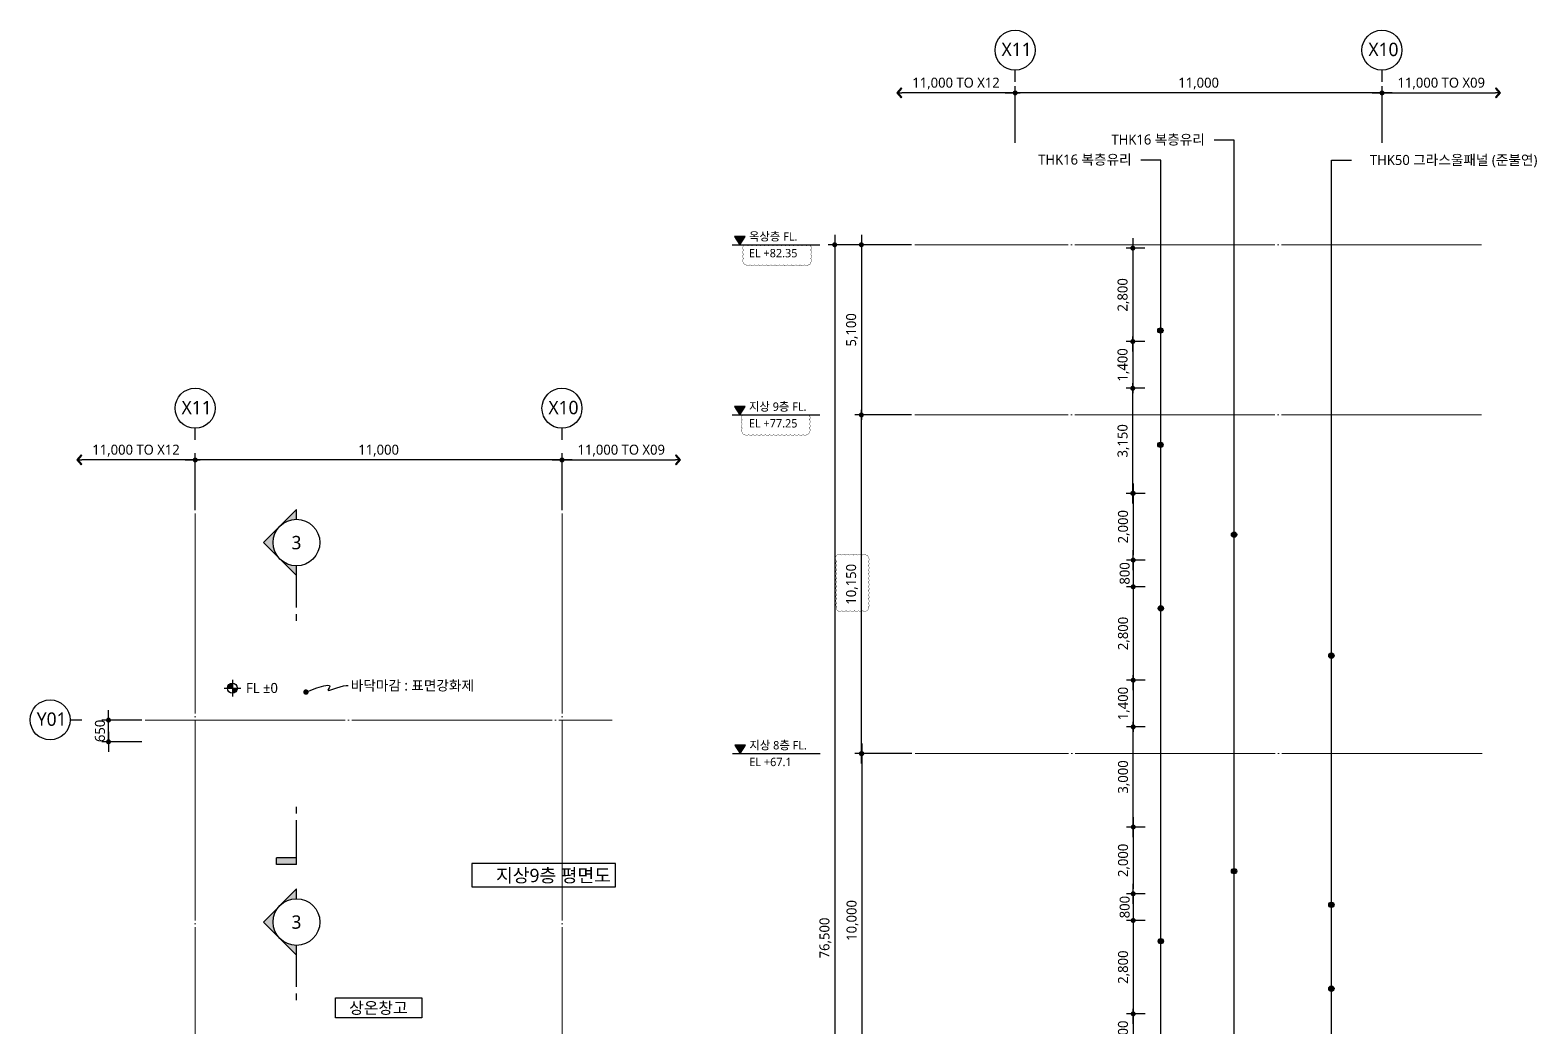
# Model space of a CAD drawing. Header units: millimetres. Extents: x -420989 to -259189, y -1306565 to -1134794.
# Drawn here: x -336989 to -291807, y -1283733 to -1253862 of the extents above; entities that cross this region are included whole.
import ezdxf
from ezdxf.enums import TextEntityAlignment as Align

# ---------------------------------------------------------------- set-up
doc = ezdxf.new("R2010")
doc.units = ezdxf.units.MM
doc.header["$LTSCALE"] = 100
doc.header["$MEASUREMENT"] = 0
doc.linetypes.add('CEN', pattern=[62, 60, -1, 0, -1])
doc.layers.get('0').update_dxf_attribs({"linetype": 'CONTINUOUS'})
for name, color, linetype in [('7-지시선', 7, 'CONTINUOUS'), ('A-DIMS', 7, 'CONTINUOUS'), ('A-MKXS-LEAD', 7, 'CONTINUOUS'), ('SYMB', 7, 'CONTINUOUS'), ('TEXT', 4, 'CONTINUOUS')]:
    doc.layers.add(name, color=color, linetype=linetype)
for name, color, linetype, lineweight in [('A-AXIS-BUBL', 7, 'CONTINUOUS', 25), ('A-AXIS-LINE', 1, 'CEN', 15), ('A-CONC-LIN1', 2, 'CONTINUOUS', 40), ('A-MKXS-MAK1', 3, 'CONTINUOUS', 25), ('A-MKXS-TEXT1', 3, 'CONTINUOUS', 25), ('A-MKXS-TEXT2', 7, 'CONTINUOUS', 25), ('A-MKXX-NAME', 3, 'CONTINUOUS', 25), ('A-MKXX-SYMB', 7, 'CONTINUOUS', 25), ('A-XXXX-SYMB', 7, 'CONTINUOUS', 25), ('A-XXXX-TXT1', 3, 'CONTINUOUS', 25), ('A-XXXX-TXT2', 3, 'CONTINUOUS', 25), ('REV-202205', 20, 'CONTINUOUS', 25)]:
    doc.layers.add(name, color=color, linetype=linetype, lineweight=lineweight)
doc.styles.add('HY울릉도L', font='')
doc.styles.add('맑은고딕', font='malgun.ttf')
doc.styles.get('HY울릉도L').set_extended_font_data('HYwulM')
doc.dimstyles.new('CDIM', dxfattribs={"dimtxt": 3, "dimasz": 1.5, "dimexe": 2, "dimexo": 1, "dimgap": 1, "dimtad": 1, "dimdec": 0, "dimrnd": 0.5, "dimzin": 0, "dimdsep": 32, "dimlunit": 6, "dimtxsty": 'HY울릉도L', "dimblk1": '_CIDOT', "dimblk2": '_CIDOT', "dimsah": 1, "dimcen": 5.5, "dimclrd": 2, "dimclre": 2, "dimclrt": 7, "dimadec": 0, "dimazin": 0, "dimtfac": 1, "dimtdec": 0, "dimtix": 1, "dimtmove": 2, "dimatfit": 1, "dimldrblk": '_CIDOT', "dimfxl": 1, "dimtolj": 1, "dimtzin": 0, "dimlwd": -1, "dimarcsym": 0})

# ---------------------------------------------------------------- blocks, each defined once
blk = doc.blocks.new('A$C37D53214')
at = {"layer": 'A-XXXX-SYMB'}
h = blk.add_hatch(color=256, dxfattribs=at)
h.paths.add_polyline_path([(0, 300, 0.414214), (-300, 0), (0, 0)])
h.paths.add_polyline_path([(300, 0), (0, 0), (0, -300, 0.414214)])
for p, q in [((-500, 0), (500, 0)), ((0, 500), (0, -500))]:
    blk.add_line(p, q, dxfattribs=at)
blk.add_circle((0, 0), 300, dxfattribs=at)
blk = doc.blocks.new('A$C1F441119')
at = {"layer": 'A-MKXS-MAK1'}
h = blk.add_hatch(color=256, dxfattribs=at)
h.paths.add_polyline_path([(-41, 1006), (-536, 511, -0.414214), (454, 511)])
h.paths.add_polyline_path([(-536, 511), (-1031, 16), (-741, 16, -0.198912)])
h.paths.add_polyline_path([(454, 511, -0.198912), (659, 16), (949, 16)])
for p, q in [((-1031, 16), (-41, 1006)), ((949, 16), (-41, 1006)), ((-2387, 16), (-2187, 16)), ((-1987, 16), (-741, 16)), ((659, 16), (949, 16))]:
    blk.add_line(p, q, dxfattribs=at)
blk.add_circle((-41, 16), 700, dxfattribs=at)
blk = doc.blocks.new('A$C55C64937')
at = {"layer": 'A-MKXS-MAK1'}
blk.add_hatch(color=256, dxfattribs=at).paths.add_polyline_path([(-1526, 600), (-1726, 600), (-1726, 0), (-1526, 0)])
for p, q in [((-1726, 600), (-1526, 600)), ((-1726, 0), (-1726, 600)), ((-1526, 0), (-1526, 600)), ((-1726, 0), (-400, 0)), ((-200, 0), (0, 0))]:
    blk.add_line(p, q, dxfattribs=at)
blk = doc.blocks.new('입단면LEVEL1')
at = {"layer": 'SYMB', "linetype": 'ByBlock'}
blk.add_line((0, 0), (26.26, 0), dxfattribs=at)
blk.add_lwpolyline([(0.64, 2.5), (2.24, 0), (3.84, 2.5)], close=True, dxfattribs=at)
blk.add_solid([(0.64, 2.5), (3.84, 2.5), (2.24, 0)], dxfattribs=at)
at = {"layer": 'TEXT', "style": '맑은고딕'}
for tag, p in [('층레벨', (5.03, 1.28)), ('LEVEL', (5.85, -2.99))]:
    blk.add_attdef(tag, p, '', height=2.5, dxfattribs=at)
blk = doc.blocks.new('_CIDOT')
at = {"color": 0, "linetype": 'ByBlock'}
blk.add_line((2, 0), (-1, 0), dxfattribs=at)
at = {"color": 0, "linetype": 'ByBlock', "const_width": 0.5}
blk.add_lwpolyline([(-0.25, 0, 1), (0.25, 0, 1)], format="xyb", close=True, dxfattribs=at)
blk = doc.blocks.new('ARROW2')
blk.add_lwpolyline([(-1, 0.87), (-0.26, 0), (-1, -0.87), (-0.85, -1), (0, 0), (-0.85, 1)], close=True)
for points in [[(-1, 0.87), (-0.85, 1), (-0.26, 0), (0, 0)], [(-0.26, 0), (0, 0), (-1, -0.87), (-0.85, -1)]]:
    blk.add_solid(points)
at = {"layer": 'A-XXXX-SYMB'}
blk.add_line((0, 0), (-1, 0), dxfattribs=at)
blk = doc.blocks.new('*D319')
at = {"layer": 'A-DIMS', "lineweight": -2, "transparency": 16777216}
blk.add_line((-310563, -1260295), (-313063, -1260295), dxfattribs=at)
at = {"layer": 'A-DIMS', "transparency": 16777216}
blk.add_line((-312863, -1260445), (-312863, -1301694), dxfattribs=at)
at = {"layer": 'A-DIMS', "transparency": 16777216, "xscale": 150, "yscale": 150, "zscale": 150}
for name, p, rotation in [('_CIDOT', (-312863, -1260295), 90), ('ARROW2', (-312863, -1301844), 270)]:
    blk.add_blockref(name, p, dxfattribs=dict(at, rotation=rotation))
at = {"layer": 'A-DIMS', "color": 3, "transparency": 16777216, "insert": (-313143, -1281070), "char_height": 300, "attachment_point": 5, "rotation": 90, "style": '맑은고딕'}
blk.add_mtext('\\A1;76,500', dxfattribs=at)
blk = doc.blocks.new('*D321')
at = {"layer": 'A-DIMS', "lineweight": -2, "transparency": 16777216}
for p, q in [((-310550, -1275544), (-312250, -1275544)), ((-310550, -1285544), (-312250, -1285544))]:
    blk.add_line(p, q, dxfattribs=at)
at = {"layer": 'A-DIMS', "transparency": 16777216}
blk.add_line((-312050, -1275694), (-312050, -1285394), dxfattribs=at)
at = {"layer": 'A-DIMS', "transparency": 16777216, "xscale": 150, "yscale": 150, "zscale": 150}
for p, rotation in [((-312050, -1275544), 90), ((-312050, -1285544), 270)]:
    blk.add_blockref('_CIDOT', p, dxfattribs=dict(at, rotation=rotation))
at = {"layer": 'A-DIMS', "color": 3, "transparency": 16777216, "insert": (-312331, -1280544), "char_height": 300, "attachment_point": 5, "rotation": 90, "style": '맑은고딕'}
blk.add_mtext('\\A1;10,000', dxfattribs=at)
blk = doc.blocks.new('*D324')
at = {"layer": 'A-DIMS', "lineweight": -2, "transparency": 16777216}
for p, q in [((-310563, -1265395), (-312263, -1265395)), ((-310550, -1275544), (-312263, -1275544))]:
    blk.add_line(p, q, dxfattribs=at)
at = {"layer": 'A-DIMS', "transparency": 16777216}
blk.add_line((-312063, -1275394), (-312063, -1265545), dxfattribs=at)
at = {"layer": 'A-DIMS', "transparency": 16777216, "xscale": 150, "yscale": 150, "zscale": 150}
for p, rotation in [((-312063, -1265395), 90), ((-312063, -1275544), 270)]:
    blk.add_blockref('_CIDOT', p, dxfattribs=dict(at, rotation=rotation))
at = {"layer": 'A-DIMS', "color": 3, "transparency": 16777216, "insert": (-312344, -1270470), "char_height": 300, "attachment_point": 5, "rotation": 90, "style": '맑은고딕'}
blk.add_mtext('\\A1;10,150', dxfattribs=at)
blk = doc.blocks.new('*D325')
at = {"layer": 'A-DIMS', "lineweight": -2, "transparency": 16777216}
for p, q in [((-310563, -1260295), (-312263, -1260295)), ((-310563, -1265395), (-312263, -1265395))]:
    blk.add_line(p, q, dxfattribs=at)
at = {"layer": 'A-DIMS', "transparency": 16777216}
blk.add_line((-312063, -1260445), (-312063, -1265245), dxfattribs=at)
at = {"layer": 'A-DIMS', "transparency": 16777216, "xscale": 150, "yscale": 150, "zscale": 150}
for p, rotation in [((-312063, -1260295), 90), ((-312063, -1265395), 270)]:
    blk.add_blockref('_CIDOT', p, dxfattribs=dict(at, rotation=rotation))
at = {"layer": 'A-DIMS', "color": 3, "transparency": 16777216, "insert": (-312344, -1262845), "char_height": 300, "attachment_point": 5, "rotation": 90, "style": '맑은고딕'}
blk.add_mtext('\\A1;5,100', dxfattribs=at)
blk = doc.blocks.new('*D326')
at = {"layer": 'A-DIMS', "lineweight": -2, "transparency": 16777216}
for p, q in [((-307450, -1257244), (-307450, -1255544)), ((-296450, -1257244), (-296450, -1255544))]:
    blk.add_line(p, q, dxfattribs=at)
at = {"layer": 'A-DIMS', "transparency": 16777216}
blk.add_line((-296600, -1255744), (-307300, -1255744), dxfattribs=at)
at = {"layer": 'A-DIMS', "transparency": 16777216, "xscale": 150, "yscale": 150, "zscale": 150, "rotation": 180}
blk.add_blockref('_CIDOT', (-307450, -1255744), dxfattribs=at)
at = {"layer": 'A-DIMS', "transparency": 16777216, "xscale": 150, "yscale": 150, "zscale": 150}
blk.add_blockref('_CIDOT', (-296450, -1255744), dxfattribs=at)
at = {"layer": 'A-DIMS', "color": 3, "transparency": 16777216, "insert": (-301950, -1255463), "char_height": 300, "attachment_point": 5, "style": '맑은고딕'}
blk.add_mtext('\\A1;11,000', dxfattribs=at)
blk = doc.blocks.new('*D328')
at = {"layer": 'A-DIMS', "lineweight": -2, "transparency": 16777216}
for p, q in [((-333639, -1274539), (-334839, -1274539)), ((-333639, -1275189), (-334839, -1275189))]:
    blk.add_line(p, q, dxfattribs=at)
at = {"layer": 'A-DIMS', "transparency": 16777216}
for p, q in [((-334639, -1274389), (-334639, -1274239)), ((-334639, -1275189), (-334639, -1274539)), ((-334639, -1275339), (-334639, -1275489))]:
    blk.add_line(p, q, dxfattribs=at)
at = {"layer": 'A-DIMS', "transparency": 16777216, "xscale": 150, "yscale": 150, "zscale": 150}
for p, rotation in [((-334639, -1274539), 270), ((-334639, -1275189), 90)]:
    blk.add_blockref('_CIDOT', p, dxfattribs=dict(at, rotation=rotation))
at = {"layer": 'A-DIMS', "color": 3, "transparency": 16777216, "insert": (-334894, -1274864), "char_height": 300, "attachment_point": 5, "rotation": 90, "style": '맑은고딕'}
blk.add_mtext('\\A1;650', dxfattribs=at)
blk = doc.blocks.new('*D334')
at = {"layer": 'A-DIMS', "lineweight": -2, "transparency": 16777216}
for p, q in [((-332039, -1268244), (-332039, -1266544)), ((-321039, -1268244), (-321039, -1266544))]:
    blk.add_line(p, q, dxfattribs=at)
at = {"layer": 'A-DIMS', "transparency": 16777216}
blk.add_line((-321189, -1266744), (-331889, -1266744), dxfattribs=at)
at = {"layer": 'A-DIMS', "transparency": 16777216, "xscale": 150, "yscale": 150, "zscale": 150, "rotation": 180}
blk.add_blockref('_CIDOT', (-332039, -1266744), dxfattribs=at)
at = {"layer": 'A-DIMS', "transparency": 16777216, "xscale": 150, "yscale": 150, "zscale": 150}
blk.add_blockref('_CIDOT', (-321039, -1266744), dxfattribs=at)
at = {"layer": 'A-DIMS', "color": 3, "transparency": 16777216, "insert": (-326539, -1266463), "char_height": 300, "attachment_point": 5, "style": '맑은고딕'}
blk.add_mtext('\\A1;11,000', dxfattribs=at)
blk = doc.blocks.new('*D336')
at = {"layer": 'A-DIMS', "lineweight": -2, "transparency": 16777216}
blk.add_line((-321039, -1268244), (-321039, -1266544), dxfattribs=at)
at = {"layer": 'A-DIMS', "transparency": 16777216}
blk.add_line((-320889, -1266744), (-317639, -1266744), dxfattribs=at)
at = {"layer": 'A-DIMS', "transparency": 16777216, "xscale": 150, "yscale": 150, "zscale": 150, "rotation": 180}
blk.add_blockref('_CIDOT', (-321039, -1266744), dxfattribs=at)
at = {"layer": 'A-DIMS', "transparency": 16777216, "xscale": 150, "yscale": 150, "zscale": 150}
blk.add_blockref('ARROW2', (-317489, -1266744), dxfattribs=at)
at = {"layer": 'A-DIMS', "color": 3, "transparency": 16777216, "insert": (-319264, -1266463), "char_height": 300, "attachment_point": 5, "style": '맑은고딕'}
blk.add_mtext('\\A1;11,000 TO X09', dxfattribs=at)
blk = doc.blocks.new('*D337')
at = {"layer": 'A-DIMS', "transparency": 16777216}
blk.add_line((-332189, -1266744), (-335439, -1266744), dxfattribs=at)
at = {"layer": 'A-DIMS', "lineweight": -2, "transparency": 16777216}
blk.add_line((-332039, -1268244), (-332039, -1266544), dxfattribs=at)
at = {"layer": 'A-DIMS', "transparency": 16777216, "xscale": 150, "yscale": 150, "zscale": 150, "rotation": 180}
blk.add_blockref('ARROW2', (-335589, -1266744), dxfattribs=at)
at = {"layer": 'A-DIMS', "transparency": 16777216, "xscale": 150, "yscale": 150, "zscale": 150}
blk.add_blockref('_CIDOT', (-332039, -1266744), dxfattribs=at)
at = {"layer": 'A-DIMS', "color": 3, "transparency": 16777216, "insert": (-333814, -1266463), "char_height": 300, "attachment_point": 5, "style": '맑은고딕'}
blk.add_mtext('\\A1;11,000 TO X12', dxfattribs=at)
blk = doc.blocks.new('*D338')
at = {"layer": 'A-DIMS', "lineweight": -2, "transparency": 16777216}
blk.add_line((-296450, -1257244), (-296450, -1255544), dxfattribs=at)
at = {"layer": 'A-DIMS', "transparency": 16777216}
blk.add_line((-296300, -1255744), (-293050, -1255744), dxfattribs=at)
at = {"layer": 'A-DIMS', "transparency": 16777216, "xscale": 150, "yscale": 150, "zscale": 150}
blk.add_blockref('ARROW2', (-292900, -1255744), dxfattribs=at)
at = {"layer": 'A-DIMS', "transparency": 16777216, "xscale": 150, "yscale": 150, "zscale": 150, "rotation": 180}
blk.add_blockref('_CIDOT', (-296450, -1255744), dxfattribs=at)
at = {"layer": 'A-DIMS', "color": 3, "transparency": 16777216, "insert": (-294675, -1255463), "char_height": 300, "attachment_point": 5, "style": '맑은고딕'}
blk.add_mtext('\\A1;11,000 TO X09', dxfattribs=at)
blk = doc.blocks.new('*D339')
at = {"layer": 'A-DIMS', "lineweight": -2, "transparency": 16777216}
blk.add_line((-307450, -1257244), (-307450, -1255544), dxfattribs=at)
at = {"layer": 'A-DIMS', "transparency": 16777216}
blk.add_line((-307600, -1255744), (-310850, -1255744), dxfattribs=at)
at = {"layer": 'A-DIMS', "transparency": 16777216, "xscale": 150, "yscale": 150, "zscale": 150, "rotation": 180}
blk.add_blockref('ARROW2', (-311000, -1255744), dxfattribs=at)
at = {"layer": 'A-DIMS', "transparency": 16777216, "xscale": 150, "yscale": 150, "zscale": 150}
blk.add_blockref('_CIDOT', (-307450, -1255744), dxfattribs=at)
at = {"layer": 'A-DIMS', "color": 3, "transparency": 16777216, "insert": (-309225, -1255463), "char_height": 300, "attachment_point": 5, "style": '맑은고딕'}
blk.add_mtext('\\A1;11,000 TO X12', dxfattribs=at)
blk = doc.blocks.new('*D344')
at = {"layer": 'A-DIMS', "lineweight": -2, "transparency": 16777216}
for p, q in [((-303550, -1280544), (-304111, -1280544)), ((-303550, -1283344), (-304111, -1283344))]:
    blk.add_line(p, q, dxfattribs=at)
at = {"layer": 'A-DIMS', "transparency": 16777216}
blk.add_line((-303911, -1280694), (-303911, -1283194), dxfattribs=at)
at = {"layer": 'A-DIMS', "transparency": 16777216, "xscale": 150, "yscale": 150, "zscale": 150}
for p, rotation in [((-303911, -1280544), 89.99934911765662), ((-303911, -1283344), 269.9993491176566)]:
    blk.add_blockref('_CIDOT', p, dxfattribs=dict(at, rotation=rotation))
at = {"layer": 'A-DIMS', "color": 3, "transparency": 16777216, "insert": (-304191, -1281944), "char_height": 300, "attachment_point": 5, "rotation": 89.9993, "style": '맑은고딕'}
blk.add_mtext('\\A1;2,800', dxfattribs=at)
blk = doc.blocks.new('*D345')
at = {"layer": 'A-DIMS', "transparency": 16777216}
for p, q in [((-303911, -1279594), (-303911, -1279444)), ((-303911, -1279744), (-303911, -1280544)), ((-303911, -1280694), (-303911, -1280844))]:
    blk.add_line(p, q, dxfattribs=at)
at = {"layer": 'A-DIMS', "lineweight": -2, "transparency": 16777216}
for p, q in [((-303550, -1279744), (-304111, -1279744)), ((-303550, -1280544), (-304111, -1280544))]:
    blk.add_line(p, q, dxfattribs=at)
at = {"layer": 'A-DIMS', "transparency": 16777216, "xscale": 150, "yscale": 150, "zscale": 150}
for p, rotation in [((-303911, -1279744), 269.9993491176566), ((-303911, -1280544), 89.9993491176566)]:
    blk.add_blockref('_CIDOT', p, dxfattribs=dict(at, rotation=rotation))
at = {"layer": 'A-DIMS', "color": 3, "transparency": 16777216, "insert": (-304166, -1280144), "char_height": 300, "attachment_point": 5, "rotation": 89.9993, "style": '맑은고딕'}
blk.add_mtext('\\A1;800', dxfattribs=at)
blk = doc.blocks.new('*D346')
at = {"layer": 'A-DIMS', "lineweight": -2, "transparency": 16777216}
for p, q in [((-303550, -1277744), (-304111, -1277744)), ((-303550, -1279744), (-304111, -1279744))]:
    blk.add_line(p, q, dxfattribs=at)
at = {"layer": 'A-DIMS', "transparency": 16777216}
blk.add_line((-303911, -1277894), (-303911, -1279594), dxfattribs=at)
at = {"layer": 'A-DIMS', "transparency": 16777216, "xscale": 150, "yscale": 150, "zscale": 150}
for p, rotation in [((-303911, -1277744), 89.99934911765662), ((-303911, -1279744), 269.9993491176566)]:
    blk.add_blockref('_CIDOT', p, dxfattribs=dict(at, rotation=rotation))
at = {"layer": 'A-DIMS', "color": 3, "transparency": 16777216, "insert": (-304191, -1278744), "char_height": 300, "attachment_point": 5, "rotation": 89.9993, "style": '맑은고딕'}
blk.add_mtext('\\A1;2,000', dxfattribs=at)
blk = doc.blocks.new('*D347')
at = {"layer": 'A-DIMS', "lineweight": -2, "transparency": 16777216}
for p, q in [((-303550, -1274744), (-304111, -1274744)), ((-303550, -1277744), (-304111, -1277744))]:
    blk.add_line(p, q, dxfattribs=at)
at = {"layer": 'A-DIMS', "transparency": 16777216}
blk.add_line((-303911, -1277594), (-303911, -1274894), dxfattribs=at)
at = {"layer": 'A-DIMS', "transparency": 16777216, "xscale": 150, "yscale": 150, "zscale": 150}
for p, rotation in [((-303911, -1274744), 90), ((-303911, -1277744), 270)]:
    blk.add_blockref('_CIDOT', p, dxfattribs=dict(at, rotation=rotation))
at = {"layer": 'A-DIMS', "color": 3, "transparency": 16777216, "insert": (-304191, -1276244), "char_height": 300, "attachment_point": 5, "rotation": 90, "style": '맑은고딕'}
blk.add_mtext('\\A1;3,000', dxfattribs=at)
blk = doc.blocks.new('*D348')
at = {"layer": 'A-DIMS', "lineweight": -2, "transparency": 16777216}
for p, q in [((-303550, -1270544), (-304111, -1270544)), ((-303550, -1273344), (-304111, -1273344))]:
    blk.add_line(p, q, dxfattribs=at)
at = {"layer": 'A-DIMS', "transparency": 16777216}
blk.add_line((-303911, -1270694), (-303911, -1273194), dxfattribs=at)
at = {"layer": 'A-DIMS', "transparency": 16777216, "xscale": 150, "yscale": 150, "zscale": 150}
for p, rotation in [((-303911, -1270544), 89.99934911765662), ((-303911, -1273344), 269.9993491176566)]:
    blk.add_blockref('_CIDOT', p, dxfattribs=dict(at, rotation=rotation))
at = {"layer": 'A-DIMS', "color": 3, "transparency": 16777216, "insert": (-304191, -1271944), "char_height": 300, "attachment_point": 5, "rotation": 89.9993, "style": '맑은고딕'}
blk.add_mtext('\\A1;2,800', dxfattribs=at)
blk = doc.blocks.new('*D349')
at = {"layer": 'A-DIMS', "transparency": 16777216}
for p, q in [((-303911, -1269594), (-303911, -1269444)), ((-303911, -1269744), (-303911, -1270544)), ((-303911, -1270694), (-303911, -1270844))]:
    blk.add_line(p, q, dxfattribs=at)
at = {"layer": 'A-DIMS', "lineweight": -2, "transparency": 16777216}
for p, q in [((-303550, -1269744), (-304111, -1269744)), ((-303550, -1270544), (-304111, -1270544))]:
    blk.add_line(p, q, dxfattribs=at)
at = {"layer": 'A-DIMS', "transparency": 16777216, "xscale": 150, "yscale": 150, "zscale": 150}
for p, rotation in [((-303911, -1269744), 269.9993491176566), ((-303911, -1270544), 89.9993491176566)]:
    blk.add_blockref('_CIDOT', p, dxfattribs=dict(at, rotation=rotation))
at = {"layer": 'A-DIMS', "color": 3, "transparency": 16777216, "insert": (-304166, -1270144), "char_height": 300, "attachment_point": 5, "rotation": 89.9993, "style": '맑은고딕'}
blk.add_mtext('\\A1;800', dxfattribs=at)
blk = doc.blocks.new('*D350')
at = {"layer": 'A-DIMS', "lineweight": -2, "transparency": 16777216}
for p, q in [((-303550, -1267744), (-304111, -1267744)), ((-303550, -1269744), (-304111, -1269744))]:
    blk.add_line(p, q, dxfattribs=at)
at = {"layer": 'A-DIMS', "transparency": 16777216}
blk.add_line((-303911, -1267894), (-303911, -1269594), dxfattribs=at)
at = {"layer": 'A-DIMS', "transparency": 16777216, "xscale": 150, "yscale": 150, "zscale": 150}
for p, rotation in [((-303911, -1267744), 89.99934911765662), ((-303911, -1269744), 269.9993491176566)]:
    blk.add_blockref('_CIDOT', p, dxfattribs=dict(at, rotation=rotation))
at = {"layer": 'A-DIMS', "color": 3, "transparency": 16777216, "insert": (-304191, -1268744), "char_height": 300, "attachment_point": 5, "rotation": 89.9993, "style": '맑은고딕'}
blk.add_mtext('\\A1;2,000', dxfattribs=at)
blk = doc.blocks.new('*D351')
at = {"layer": 'A-DIMS', "lineweight": -2, "transparency": 16777216}
for p, q in [((-303563, -1264595), (-304124, -1264595)), ((-303550, -1267744), (-304124, -1267744))]:
    blk.add_line(p, q, dxfattribs=at)
at = {"layer": 'A-DIMS', "transparency": 16777216}
blk.add_line((-303924, -1267594), (-303924, -1264745), dxfattribs=at)
at = {"layer": 'A-DIMS', "transparency": 16777216, "xscale": 150, "yscale": 150, "zscale": 150}
for p, rotation in [((-303924, -1264595), 90), ((-303924, -1267744), 270)]:
    blk.add_blockref('_CIDOT', p, dxfattribs=dict(at, rotation=rotation))
at = {"layer": 'A-DIMS', "color": 3, "transparency": 16777216, "insert": (-304205, -1266170), "char_height": 300, "attachment_point": 5, "rotation": 90, "style": '맑은고딕'}
blk.add_mtext('\\A1;3,150', dxfattribs=at)
blk = doc.blocks.new('*D352')
at = {"layer": 'A-DIMS', "lineweight": -2, "transparency": 16777216}
for p, q in [((-303563, -1263195), (-304124, -1263195)), ((-303563, -1264595), (-304124, -1264595))]:
    blk.add_line(p, q, dxfattribs=at)
at = {"layer": 'A-DIMS', "transparency": 16777216}
blk.add_line((-303924, -1263345), (-303924, -1264445), dxfattribs=at)
at = {"layer": 'A-DIMS', "transparency": 16777216, "xscale": 150, "yscale": 150, "zscale": 150}
for p, rotation in [((-303924, -1263195), 89.99934911765662), ((-303924, -1264595), 269.9993491176566)]:
    blk.add_blockref('_CIDOT', p, dxfattribs=dict(at, rotation=rotation))
at = {"layer": 'A-DIMS', "color": 3, "transparency": 16777216, "insert": (-304205, -1263895), "char_height": 300, "attachment_point": 5, "rotation": 89.9993, "style": '맑은고딕'}
blk.add_mtext('\\A1;1,400', dxfattribs=at)
blk = doc.blocks.new('*D356')
at = {"layer": 'A-DIMS', "lineweight": -2, "transparency": 16777216}
for p, q in [((-303550, -1283344), (-304111, -1283344)), ((-303550, -1284744), (-304111, -1284744))]:
    blk.add_line(p, q, dxfattribs=at)
at = {"layer": 'A-DIMS', "transparency": 16777216}
blk.add_line((-303911, -1283494), (-303911, -1284594), dxfattribs=at)
at = {"layer": 'A-DIMS', "transparency": 16777216, "xscale": 150, "yscale": 150, "zscale": 150}
for p, rotation in [((-303911, -1283344), 89.99934911765662), ((-303911, -1284744), 269.9993491176566)]:
    blk.add_blockref('_CIDOT', p, dxfattribs=dict(at, rotation=rotation))
at = {"layer": 'A-DIMS', "color": 3, "transparency": 16777216, "insert": (-304192, -1284044), "char_height": 300, "attachment_point": 5, "rotation": 89.9993, "style": '맑은고딕'}
blk.add_mtext('\\A1;1,400', dxfattribs=at)
blk = doc.blocks.new('*D357')
at = {"layer": 'A-DIMS', "lineweight": -2, "transparency": 16777216}
for p, q in [((-303550, -1273344), (-304111, -1273344)), ((-303550, -1274744), (-304111, -1274744))]:
    blk.add_line(p, q, dxfattribs=at)
at = {"layer": 'A-DIMS', "transparency": 16777216}
blk.add_line((-303911, -1273494), (-303911, -1274594), dxfattribs=at)
at = {"layer": 'A-DIMS', "transparency": 16777216, "xscale": 150, "yscale": 150, "zscale": 150}
for p, rotation in [((-303911, -1273344), 89.99934911765662), ((-303911, -1274744), 269.9993491176566)]:
    blk.add_blockref('_CIDOT', p, dxfattribs=dict(at, rotation=rotation))
at = {"layer": 'A-DIMS', "color": 3, "transparency": 16777216, "insert": (-304192, -1274044), "char_height": 300, "attachment_point": 5, "rotation": 89.9993, "style": '맑은고딕'}
blk.add_mtext('\\A1;1,400', dxfattribs=at)
blk = doc.blocks.new('*D426')
at = {"layer": 'A-DIMS', "lineweight": -2, "transparency": 16777216}
for p, q in [((-303563, -1260395), (-304124, -1260395)), ((-303563, -1263195), (-304124, -1263195))]:
    blk.add_line(p, q, dxfattribs=at)
at = {"layer": 'A-DIMS', "transparency": 16777216}
blk.add_line((-303924, -1260545), (-303924, -1263045), dxfattribs=at)
at = {"layer": 'A-DIMS', "transparency": 16777216, "xscale": 150, "yscale": 150, "zscale": 150}
for p, rotation in [((-303924, -1260395), 89.99934911765662), ((-303924, -1263195), 269.9993491176566)]:
    blk.add_blockref('_CIDOT', p, dxfattribs=dict(at, rotation=rotation))
at = {"layer": 'A-DIMS', "color": 3, "transparency": 16777216, "insert": (-304204, -1261795), "char_height": 300, "attachment_point": 5, "rotation": 89.9993, "style": '맑은고딕'}
blk.add_mtext('\\A1;2,800', dxfattribs=at)

msp = doc.modelspace()

# ---------------------------------------------------------------- hatches: boundary and pattern name
at = {"layer": 'A-MKXX-SYMB'}
h = msp.add_hatch(color=256, dxfattribs=at)
edge = h.paths.add_edge_path()
edge.add_arc((-303095.5, -1262864.6), 80, 0, 360)
h = msp.add_hatch(color=256, dxfattribs=at)
edge = h.paths.add_edge_path()
edge.add_arc((-303095.5, -1266289), 80, 0, 360)
h = msp.add_hatch(color=256, dxfattribs=at)
edge = h.paths.add_edge_path()
edge.add_arc((-300886.1, -1268981.7), 80, 0, 360)
h = msp.add_hatch(color=256, dxfattribs=at)
edge = h.paths.add_edge_path()
edge.add_arc((-303082.8, -1271191.7), 80, 0, 360)
h = msp.add_hatch(color=256, dxfattribs=at)
edge = h.paths.add_edge_path()
edge.add_arc((-297969.3, -1272610.6), 80, 0, 360)
h = msp.add_hatch(color=256, dxfattribs=at)
edge = h.paths.add_edge_path()
edge.add_arc((-300886.1, -1279067.8), 80, 0, 360)
h = msp.add_hatch(color=256, dxfattribs=at)
edge = h.paths.add_edge_path()
edge.add_arc((-297969.3, -1280075.4), 80, 0, 360)
h = msp.add_hatch(color=256, dxfattribs=at)
edge = h.paths.add_edge_path()
edge.add_arc((-303082.8, -1281166.1), 80, 0, 360)
h = msp.add_hatch(color=256, dxfattribs=at)
edge = h.paths.add_edge_path()
edge.add_arc((-297969.3, -1282585.7), 80, 0, 360)

# ---------------------------------------------------------------- linework, layer by layer
at = {"layer": '7-지시선'}
for points in [[(-300886.1, -1298654.7), (-300886.1, -1257160.8), (-301486.1, -1257160.8)], [(-303082.8, -1300274.4), (-303082.8, -1257760.8), (-303682.8, -1257760.8)], [(-297969.3, -1300162.1), (-297969.3, -1257760.8), (-297369.3, -1257760.8)]]:
    msp.add_lwpolyline(points, dxfattribs=at)
at = {"layer": 'A-AXIS-BUBL', "ltscale": 0.2}
for p, q in [((-307450.3, -1255412.4), (-307450.3, -1255062.4)), ((-296450.3, -1255412.4), (-296450.3, -1255062.4)), ((-332038.8, -1266144.2), (-332038.8, -1265794.2)), ((-321038.8, -1266144.2), (-321038.8, -1265794.2)), ((-335438.8, -1274538.7), (-335788.8, -1274538.7))]:
    msp.add_line(p, q, dxfattribs=at)
for centre in [(-307452.9, -1254462.4), (-296452.9, -1254462.4), (-332041.3, -1265194.2), (-321041.3, -1265194.2), (-336388.8, -1274532.8)]:
    msp.add_circle(centre, 600, dxfattribs=at)
at = {"layer": 'A-AXIS-LINE'}
for p, q in [((-293463.1, -1260294.8), (-310463.1, -1260294.8)), ((-293463.1, -1265394.8), (-310463.1, -1265394.8)), ((-332038.8, -1268344.2), (-332038.8, -1299538.7)), ((-321038.8, -1268344.2), (-321038.8, -1299538.7)), ((-333538.8, -1274538.7), (-319538.8, -1274538.7)), ((-293450.3, -1275544.2), (-310450.3, -1275544.2))]:
    msp.add_line(p, q, dxfattribs=at)
at = {"layer": 'A-MKXS-LEAD', "const_width": 80}
msp.add_lwpolyline([(-328759.9, -1273696.3, 1), (-328677, -1273704.6, 1)], format="xyb", close=True, dxfattribs=at)
at = {"layer": 'A-MKXS-LEAD'}
msp.add_lwpolyline([(-328718.4, -1273700.4), (-328392.6, -1273577.6), (-328180.3, -1273511.2), (-328059.5, -1273489.7), (-328008.1, -1273501.4), (-328004.3, -1273534.4), (-328025.9, -1273577.1), (-328051, -1273617.7), (-328057.6, -1273644.6), (-328028.7, -1273649), (-327968.3, -1273634.4), (-327885.4, -1273607), (-327789.1, -1273573.3), (-327688.4, -1273539.7), (-327592.4, -1273512.4), (-327510.1, -1273498.1), (-327450.5, -1273502.9)], dxfattribs=at)
at = {"layer": 'A-MKXX-SYMB'}
msp.add_lwpolyline([(-325241.7, -1283465.1), (-327835.8, -1283465.1), (-327835.8, -1282865.1), (-325241.7, -1282865.1)], close=True, dxfattribs=at)
for centre in [(-303095.5, -1262864.6), (-303095.5, -1266289), (-300886.1, -1268981.7), (-303082.8, -1271191.7), (-297969.3, -1272610.6), (-300886.1, -1279067.8), (-297969.3, -1280075.4), (-303082.8, -1281166.1), (-297969.3, -1282585.7)]:
    msp.add_circle(centre, 80, dxfattribs=at)
at = {"layer": 'REV-202205', "const_width": 10}
for points in [[(-315590, -1260329.1, -0.5205671), (-315465, -1260329.1, -0.5205671), (-315340, -1260329.1, -0.5205671), (-315215, -1260329.1, -0.5205671), (-315090, -1260329.1, -0.5205671), (-314965, -1260329.1, -0.5205671), (-314840, -1260329.1, -0.5205671), (-314715, -1260329.1, -0.5205671), (-314590, -1260329.1, -0.5205671), (-314465, -1260329.1, -0.5205671), (-314340, -1260329.1, -0.5205671), (-314215, -1260329.1, -0.5205671), (-314090, -1260329.1, -0.5205671), (-313965, -1260329.1, -0.5205671), (-313840, -1260329.1, -0.5205671), (-313715, -1260329.1, -0.5205671), (-313590, -1260329.1, -0.5205671), (-313588.1, -1260452.2, -0.5205671), (-313588.1, -1260577.2, -0.5205671), (-313588.1, -1260702.2, -0.5205671), (-313588.1, -1260827.2, -0.5205671), (-313649.3, -1260891, -0.5205671), (-313774.3, -1260891, -0.5205671), (-313899.3, -1260891, -0.5205671), (-314024.3, -1260891, -0.5205671), (-314149.3, -1260891, -0.5205671), (-314274.3, -1260891, -0.5205671), (-314399.3, -1260891, -0.5205671), (-314524.3, -1260891, -0.5205671), (-314649.3, -1260891, -0.5205671), (-314774.3, -1260891, -0.5205671), (-314899.3, -1260891, -0.5205671), (-315024.3, -1260891, -0.5205671), (-315149.3, -1260891, -0.5205671), (-315274.3, -1260891, -0.5205671), (-315399.3, -1260891, -0.5205671), (-315524.3, -1260891, -0.5205671), (-315590, -1260831.8, -0.5205671), (-315590, -1260706.8, -0.5205671), (-315590, -1260581.8, -0.5205671), (-315590, -1260456.8, -0.5205671)], [(-315631.6, -1265413.9, -0.5205671), (-315506.6, -1265413.9, -0.5205671), (-315381.6, -1265413.9, -0.5205671), (-315256.6, -1265413.9, -0.5205671), (-315131.6, -1265413.9, -0.5205671), (-315006.6, -1265413.9, -0.5205671), (-314881.6, -1265413.9, -0.5205671), (-314756.6, -1265413.9, -0.5205671), (-314631.6, -1265413.9, -0.5205671), (-314506.6, -1265413.9, -0.5205671), (-314381.6, -1265413.9, -0.5205671), (-314256.6, -1265413.9, -0.5205671), (-314131.6, -1265413.9, -0.5205671), (-314006.6, -1265413.9, -0.5205671), (-313881.6, -1265413.9, -0.5205671), (-313756.6, -1265413.9, -0.5205671), (-313631.6, -1265413.9, -0.5205671), (-313629.7, -1265536.9, -0.5205671), (-313629.7, -1265661.9, -0.5205671), (-313629.7, -1265786.9, -0.5205671), (-313629.7, -1265911.9, -0.5205671), (-313690.8, -1265975.8, -0.5205671), (-313815.8, -1265975.8, -0.5205671), (-313940.8, -1265975.8, -0.5205671), (-314065.8, -1265975.8, -0.5205671), (-314190.8, -1265975.8, -0.5205671), (-314315.8, -1265975.8, -0.5205671), (-314440.8, -1265975.8, -0.5205671), (-314565.8, -1265975.8, -0.5205671), (-314690.8, -1265975.8, -0.5205671), (-314815.8, -1265975.8, -0.5205671), (-314940.8, -1265975.8, -0.5205671), (-315065.8, -1265975.8, -0.5205671), (-315190.8, -1265975.8, -0.5205671), (-315315.8, -1265975.8, -0.5205671), (-315440.8, -1265975.8, -0.5205671), (-315565.8, -1265975.8, -0.5205671), (-315631.6, -1265916.5, -0.5205671), (-315631.6, -1265791.5, -0.5205671), (-315631.6, -1265666.5, -0.5205671), (-315631.6, -1265541.5, -0.5205671)], [(-312795, -1269596.7, -0.5205671), (-312670, -1269596.7, -0.5205671), (-312545, -1269596.7, -0.5205671), (-312420, -1269596.7, -0.5205671), (-312295, -1269596.7, -0.5205671), (-312170, -1269596.7, -0.5205671), (-312045, -1269596.7, -0.5205671), (-311920, -1269596.7, -0.5205671), (-311862.9, -1269664.6, -0.5205671), (-311862.9, -1269789.6, -0.5205671), (-311862.9, -1269914.6, -0.5205671), (-311862.9, -1270039.6, -0.5205671), (-311862.9, -1270164.6, -0.5205671), (-311862.9, -1270289.6, -0.5205671), (-311862.9, -1270414.6, -0.5205671), (-311862.9, -1270539.6, -0.5205671), (-311862.9, -1270664.6, -0.5205671), (-311862.9, -1270789.6, -0.5205671), (-311862.9, -1270914.6, -0.5205671), (-311862.9, -1271039.6, -0.5205671), (-311862.9, -1271164.6, -0.5205671), (-311897.4, -1271255, -0.5205671), (-312022.4, -1271255, -0.5205671), (-312147.4, -1271255, -0.5205671), (-312272.4, -1271255, -0.5205671), (-312397.4, -1271255, -0.5205671), (-312522.4, -1271255, -0.5205671), (-312647.4, -1271255, -0.5205671), (-312772.4, -1271255, -0.5205671), (-312795, -1271152.6, -0.5205671), (-312795, -1271027.6, -0.5205671), (-312795, -1270902.6, -0.5205671), (-312795, -1270777.6, -0.5205671), (-312795, -1270652.6, -0.5205671), (-312795, -1270527.6, -0.5205671), (-312795, -1270402.6, -0.5205671), (-312795, -1270277.6, -0.5205671), (-312795, -1270152.6, -0.5205671), (-312795, -1270027.6, -0.5205671), (-312795, -1269902.6, -0.5205671), (-312795, -1269777.6, -0.5205671)]]:
    msp.add_lwpolyline(points, format="xyb", close=True, dxfattribs=at)
at = {"layer": 'TEXT', "ltscale": 100}
msp.add_lwpolyline([(-319438.8, -1279539.4), (-319438.8, -1278838.7), (-323743, -1278838.7), (-323743, -1279539.4)], close=True, dxfattribs=at)

# ---------------------------------------------------------------- block references
at = {"xscale": 0.5, "yscale": 0.5, "zscale": 0.5}
msp.add_blockref('A$C37D53214', (-330924.8, -1273583.7), dxfattribs=at)
at = {"layer": 'A-CONC-LIN1', "rotation": 90.00000000000001}
for name, p in [('A$C1F441119', (-328986.3, -1269177.9)), ('A$C55C64937', (-329002.5, -1277143.4)), ('A$C1F441119', (-328986.3, -1280550.6))]:
    msp.add_blockref(name, p, dxfattribs=at)
at = {"layer": 'TEXT'}
ref = msp.add_blockref('입단면LEVEL1', (-315935.4, -1260294.8), dxfattribs=dict(at, xscale=100, yscale=100, zscale=100))
ref.add_attrib('층레벨', ' 옥상층 FL.', (-315518.8, -1260169.8, 0), dxfattribs={"height": 250, "style": '맑은고딕'})
ref.add_attrib('LEVEL', ' EL +82.35', (-315518.8, -1260669.8, 0), dxfattribs={"height": 250, "style": '맑은고딕'})
ref = msp.add_blockref('입단면LEVEL1', (-315935.4, -1265394.8), dxfattribs=dict(at, xscale=100, yscale=100, zscale=100))
ref.add_attrib('층레벨', ' 지상 9층 FL.', (-315518.8, -1265269.8, 0), dxfattribs={"height": 250, "style": '맑은고딕'})
ref.add_attrib('LEVEL', ' EL +77.25', (-315518.8, -1265769.8, 0), dxfattribs={"height": 250, "style": '맑은고딕'})
ref = msp.add_blockref('입단면LEVEL1', (-315922.7, -1275544.2), dxfattribs=dict(at, xscale=100, yscale=100, zscale=100))
ref.add_attrib('층레벨', ' 지상 8층 FL.', (-315506, -1275419.2, 0), dxfattribs={"height": 250, "style": '맑은고딕'})
ref.add_attrib('LEVEL', ' EL +67.1', (-315506, -1275919.2, 0), dxfattribs={"height": 250, "style": '맑은고딕'})

# ---------------------------------------------------------------- texts
at = {"layer": 'A-MKXS-TEXT1', "style": '맑은고딕'}
for s, p in [('THK16 복층유리', (-301761, -1257140.9)), ('THK16 복층유리', (-303957.7, -1257740.9)), ('THK50 그라스울패널 (준불연)', (-291791.3, -1257752.4))]:
    msp.add_text(s, height=300, dxfattribs=at).set_placement(p, align=Align.MIDDLE_RIGHT)
msp.add_text('바닥마감 : 표면강화제', height=300, dxfattribs=at).set_placement((-327374.1, -1273502.9), align=Align.MIDDLE_LEFT)
at = {"layer": 'A-MKXS-TEXT2', "style": '맑은고딕'}
for p in [(-329002.5, -1269219.3), (-329002.5, -1280592)]:
    msp.add_text('3', height=400, dxfattribs=at).set_placement(p, align=Align.MIDDLE)
at = {"layer": 'A-MKXX-NAME', "style": '맑은고딕'}
msp.add_text('상온창고', height=350, dxfattribs=at).set_placement((-326545.9, -1283165.1), align=Align.MIDDLE_CENTER)
at = {"layer": 'A-XXXX-TXT1', "style": '맑은고딕'}
msp.add_text('지상9층 평면도', height=400, dxfattribs=at).set_placement((-319573.1, -1279515.1), align=Align.BOTTOM_RIGHT)
at = {"layer": 'A-XXXX-TXT2', "ltscale": 0.2, "style": '맑은고딕'}
for s, p in [('X11', (-307407.6, -1254440.3)), ('X10', (-296407.6, -1254440.3)), ('X11', (-331996, -1265172.1)), ('X10', (-320996, -1265172.1)), ('Y01', (-336343.5, -1274510.8))]:
    msp.add_text(s, height=400, dxfattribs=at).set_placement(p, align=Align.MIDDLE)
at = {"layer": 'A-XXXX-TXT2', "style": '맑은고딕'}
msp.add_text('FL %%P0', height=300, dxfattribs=at).set_placement((-330514.4, -1273576.7), align=Align.MIDDLE_LEFT)

# ---------------------------------------------------------------- dimensions: what is measured, and where the dimension line sits
at = {"layer": 'A-DIMS'}
for base, p1, p2, angle, text, picture, middle in [((-311000.3, -1255744.2), (-307450.3, -1257344.2), (-311000.3, -1257344.2), 180, '11,000 TO X12', '*D339', (-309225.3, -1255463.3)), ((-312863.1, -1301844.2), (-310463.1, -1260294.8), (-310450.3, -1301844.2), 270, '76,500', '*D319', (-313143.2, -1281069.5)), ((-335588.8, -1266744.2), (-332038.8, -1268344.2), (-335588.8, -1268344.2), 180, '11,000 TO X12', '*D337', (-333813.8, -1266463.3))]:
    dim = msp.add_linear_dim(base=base, p1=p1, p2=p2, angle=angle, text=text, dimstyle='CDIM', override={"dimscale": 100, "dimtxsty": '맑은고딕', "dimblk2": 'ARROW2', "dimse2": 1, "dimclrd": 256, "dimclre": 256, "dimclrt": 3}, dxfattribs=at)
    dim.commit()
    dim.dimension.update_dxf_attribs({"geometry": picture, "text_midpoint": middle})
for base, p1, p2, picture, middle in [((-292900.3, -1255744.2), (-296450.3, -1257344.2), (-292900.3, -1257344.2), '*D338', (-294675.3, -1255463.3)), ((-317488.8, -1266744.2), (-321038.8, -1268344.2), (-317488.8, -1268344.2), '*D336', (-319263.8, -1266463.3))]:
    dim = msp.add_linear_dim(base=base, p1=p1, p2=p2, text='11,000 TO X09', dimstyle='CDIM', override={"dimscale": 100, "dimtxsty": '맑은고딕', "dimblk2": 'ARROW2', "dimse2": 1, "dimclrd": 256, "dimclre": 256, "dimclrt": 3}, dxfattribs=at)
    dim.commit()
    dim.dimension.update_dxf_attribs({"geometry": picture, "text_midpoint": middle})
for base, p1, p2, angle, picture, middle in [((-307450.3, -1255744.2), (-296450.3, -1257344.2), (-307450.3, -1257344.2), 180, '*D326', (-301950.3, -1255463.3)), ((-312063.1, -1265394.8), (-310463.1, -1260294.8), (-310463.1, -1265394.8), 270, '*D325', (-312344, -1262844.8)), ((-303923.6, -1263194.8), (-303463.1, -1260394.8), (-303463.1, -1263194.8), 269.99935, '*D426', (-304203.8, -1261794.8)), ((-303923.6, -1264594.8), (-303463.1, -1263194.8), (-303463.1, -1264594.8), 269.99935, '*D352', (-304204.6, -1263894.8)), ((-303923.6, -1264594.8), (-303450.3, -1267744.2), (-303463.1, -1264594.8), 90, '*D351', (-304204.6, -1266169.5)), ((-312063.1, -1265394.8), (-310450.3, -1275544.2), (-310463.1, -1265394.8), 90, '*D324', (-312344, -1270469.5)), ((-332038.8, -1266744.2), (-321038.8, -1268344.2), (-332038.8, -1268344.2), 180, '*D334', (-326538.8, -1266463.3)), ((-303910.9, -1269744.2), (-303450.3, -1267744.2), (-303450.3, -1269744.2), 269.99935, '*D350', (-304191, -1268744.2)), ((-303910.9, -1270544.2), (-303450.3, -1269744.2), (-303450.3, -1270544.2), 269.99935, '*D349', (-304165.8, -1270144.2)), ((-303910.9, -1273344.2), (-303450.3, -1270544.2), (-303450.3, -1273344.2), 269.99935, '*D348', (-304191, -1271944.2)), ((-303910.9, -1274744.2), (-303450.3, -1273344.2), (-303450.3, -1274744.2), 269.99935, '*D357', (-304191.9, -1274044.2)), ((-334638.8, -1274538.7), (-333538.8, -1275188.7), (-333538.8, -1274538.7), 90, '*D328', (-334893.8, -1274863.7)), ((-303910.9, -1274744.2), (-303450.3, -1277744.2), (-303450.3, -1274744.2), 90, '*D347', (-304191.1, -1276244.2)), ((-312050.3, -1285544.2), (-310450.3, -1275544.2), (-310450.3, -1285544.2), 270, '*D321', (-312331.3, -1280544.2)), ((-303910.9, -1279744.2), (-303450.3, -1277744.2), (-303450.3, -1279744.3), 269.99935, '*D346', (-304191.1, -1278744.2)), ((-303910.9, -1280544.2), (-303450.3, -1279744.3), (-303450.3, -1280544.2), 269.99935, '*D345', (-304165.9, -1280144.2)), ((-303910.9, -1283344.2), (-303450.3, -1280544.2), (-303450.3, -1283344.2), 269.99935, '*D344', (-304191, -1281944.2)), ((-303910.9, -1284744.2), (-303450.3, -1283344.2), (-303450.3, -1284744.2), 269.99935, '*D356', (-304191.9, -1284044.2))]:
    dim = msp.add_linear_dim(base=base, p1=p1, p2=p2, angle=angle, dimstyle='CDIM', override={"dimscale": 100, "dimtxsty": '맑은고딕', "dimclrd": 256, "dimclre": 256, "dimclrt": 3}, dxfattribs=at)
    dim.commit()
    dim.dimension.update_dxf_attribs({"geometry": picture, "text_midpoint": middle})

doc.saveas('drawing.dxf')
